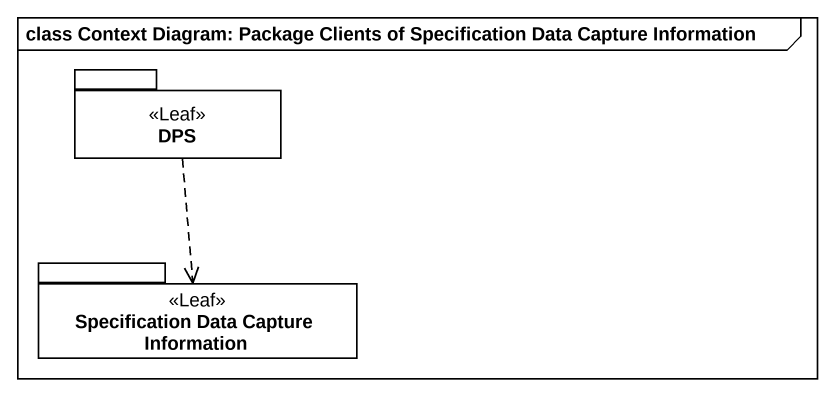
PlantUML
@startuml
mainframe class Context Diagram: Package Clients of Specification Data Capture Information
package DPS <<Leaf>> {
}
package "Specification Data Capture Information" as Specification_Data_Capture <<Leaf>> {
}
DPS ..> Specification_Data_Capture
@enduml
